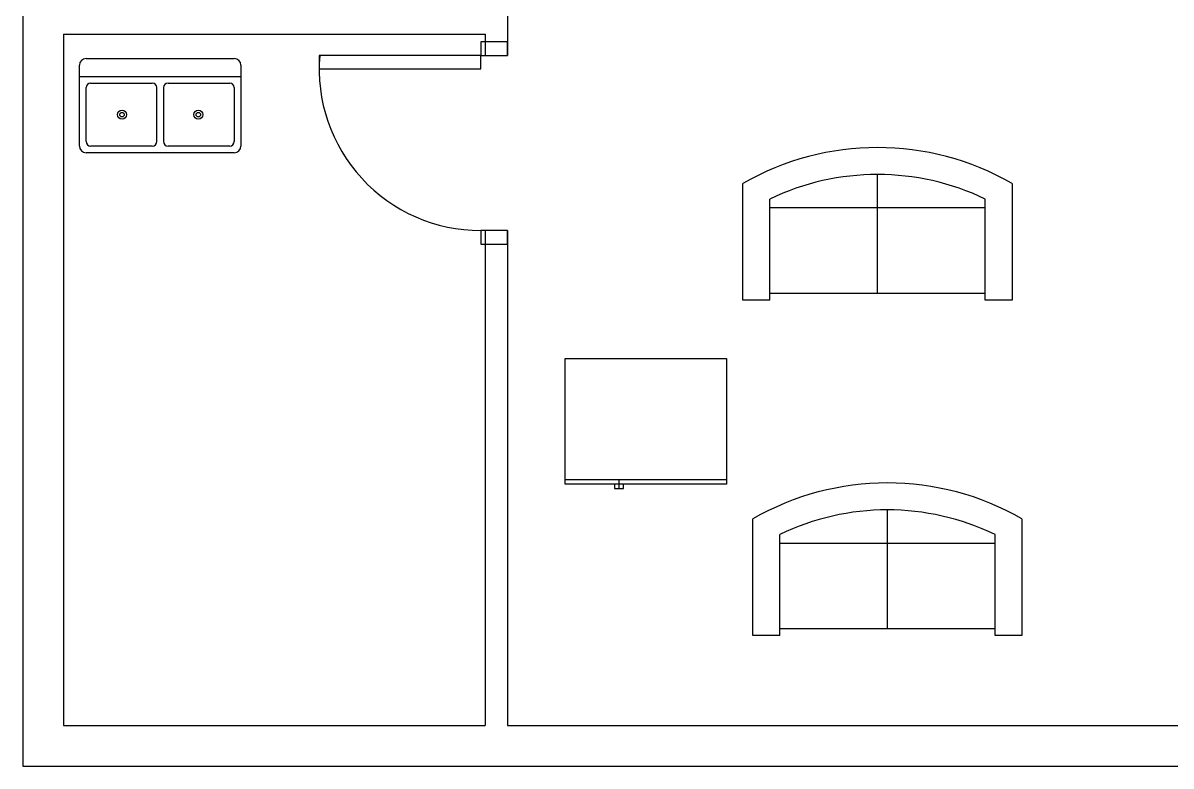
# Model space of a CAD drawing. Header units: millimetres. Extents: x 171682 to 185700, y 161161 to 171265.
# Drawn here: x 171682 to 178109, y 161161 to 165319 of the extents above; entities that cross this region are included whole.
import ezdxf

# ---------------------------------------------------------------- set-up
doc = ezdxf.new("R2010")
doc.units = ezdxf.units.MM
for name, color, linetype in [('BLOCKS', 3, 'Continuous'), ('DOOR', 2, 'Continuous'), ('Window', 30, 'Continuous')]:
    doc.layers.add(name, color=color, linetype=linetype)

# ---------------------------------------------------------------- blocks, each defined once
blk = doc.blocks.new('Sofa - Roundback Loveseat 5 ft.')
at = {"linetype": 'Continuous'}
for p, q in [((0, -32.44198), (0, -5.99998)), ((-24, -33.99998), (-24, -11.46958)), ((24.00004, -33.99998), (24.00004, -11.46958)), ((-23.9998, -13.38178), (23.99986, -13.38178)), ((-24, -32.44198), (24.00004, -32.44198))]:
    blk.add_line(p, q, dxfattribs=at)
for points in [[(-24, -33.99998), (-30, -33.99998), (-30, -7.99998)], [(30.00004, -7.99998), (30.00004, -33.99998), (24.00004, -33.99998)]]:
    blk.add_lwpolyline(points, dxfattribs=at)
for centre, radius, start, end in [((0, -60.24998), 60.24998, 60.13715, 119.8628), ((0, -61.38438), 55.38444, 64.32083, 115.6792)]:
    blk.add_arc(centre, radius, start, end, dxfattribs=at)
blk = doc.blocks.new('Refrigerator-2 door - 36 in top')
for p, q in [((0, -26.999999), (36, -26.999999)), ((11, -27.999999), (11, -28.999999)), ((12, -26.999999), (12, -28.999999)), ((13, -28.999999), (13, -27.999999)), ((11, -28.999999), (13, -28.999999))]:
    blk.add_line(p, q)
blk.add_lwpolyline([(0, -27.999999), (0, 0), (36, 0), (36, -27.999999)], close=True)
blk = doc.blocks.new('Sink-double - 36 in top')
for p, q in [((-18, -4), (18, -4)), ((-0.75, -18.5), (-0.75, -6.5)), ((0.75, -6.5), (0.75, -18.5))]:
    blk.add_line(p, q)
for points in [[(-16.5, 0), (16.5, 0)], [(-18, -19.5), (-18, -1.5)], [(18, -1.5), (18, -19.5)], [(-16.5, -18.5), (-16.5, -6.5)], [(-15.5, -5.5), (-1.75, -5.5)], [(1.75, -5.5), (15.5, -5.5)], [(16.5, -6.5), (16.5, -18.5)], [(-1.75, -19.5), (-15.5, -19.5)], [(15.5, -19.5), (1.75, -19.5)], [(16.5, -21), (-16.5, -21)]]:
    blk.add_lwpolyline(points)
for centre, radius in [((-8.5, -12.5), 1), ((-8.5, -12.5), 0.5), ((8.5, -12.5), 1), ((8.5, -12.5), 0.5)]:
    blk.add_circle(centre, radius)
for centre, radius, start, end in [((-16.5, -1.5), 1.5, 90, 180), ((16.5, -1.5), 1.5, 0, 90), ((-15.5, -6.5), 1, 90, 180), ((-1.75, -6.5), 1, 0, 90), ((1.75, -6.5), 1, 90, 180), ((15.5, -6.5), 1, 0, 90), ((-16.5, -19.5), 1.5, 180, 270), ((-15.5, -18.5), 1, 180, 270), ((-1.75, -18.5), 1, 270, 0), ((1.75, -18.5), 1, 180, 270), ((15.5, -18.5), 1, 270, 0), ((16.5, -19.5), 1.5, 270, 0)]:
    blk.add_arc(centre, radius, start, end)
blk = doc.blocks.new('DOOR1')
at = {"layer": 'DOOR'}
for points in [[(-6, 6), (-3, 6), (-3, 42), (-6, 42)], [(-45, 0), (-42, 0), (-42, 6), (-45, 6)], [(-3, 0), (0, 0), (0, 6), (-3, 6)]]:
    blk.add_lwpolyline(points, close=True, dxfattribs=at)
blk.add_arc((-6, 6), 36, 85.2198, 180, dxfattribs=at)

msp = doc.modelspace()

# ---------------------------------------------------------------- linework, layer by layer
for p, q in [((171681.9, 169241.2), (171681.9, 161161)), ((174395, 167127.1), (174395, 165136.9)), ((171908, 165255.8), (174269.4, 165255.8)), ((174269.4, 165255.8), (174269.4, 165136.9)), ((174269.4, 164157.2), (174269.4, 161387)), ((174395, 164157.2), (174395, 161387)), ((171681.9, 161161), (185699.7, 161161))]:
    msp.add_line(p, q)
for points in [[(171908, 165255.8), (171908, 161387), (174269.4, 161387)], [(174395, 161387), (185473.6, 161387), (185473.6, 164627.7)]]:
    msp.add_lwpolyline(points)

# ---------------------------------------------------------------- block references
at = {"layer": 'BLOCKS', "xscale": 25.12152218113272, "yscale": 25.12152218113272, "zscale": 25.12152218113272}
for name, p in [('Sink-double - 36 in top', (172449.9, 165119.9)), ('Sofa - Roundback Loveseat 5 ft.', (176466, 164621.5)), ('Refrigerator-2 door - 36 in top', (174716.4, 163442.1)), ('Sofa - Roundback Loveseat 5 ft.', (176521.1, 162744.8))]:
    msp.add_blockref(name, p, dxfattribs=at)
at = {"layer": 'Window', "xscale": 25.12152218113272, "yscale": 25.12152218113272, "zscale": 25.12152218113272, "rotation": 90}
msp.add_blockref('DOOR1', (174395, 165212.3), dxfattribs=at)

doc.saveas('drawing.dxf')
